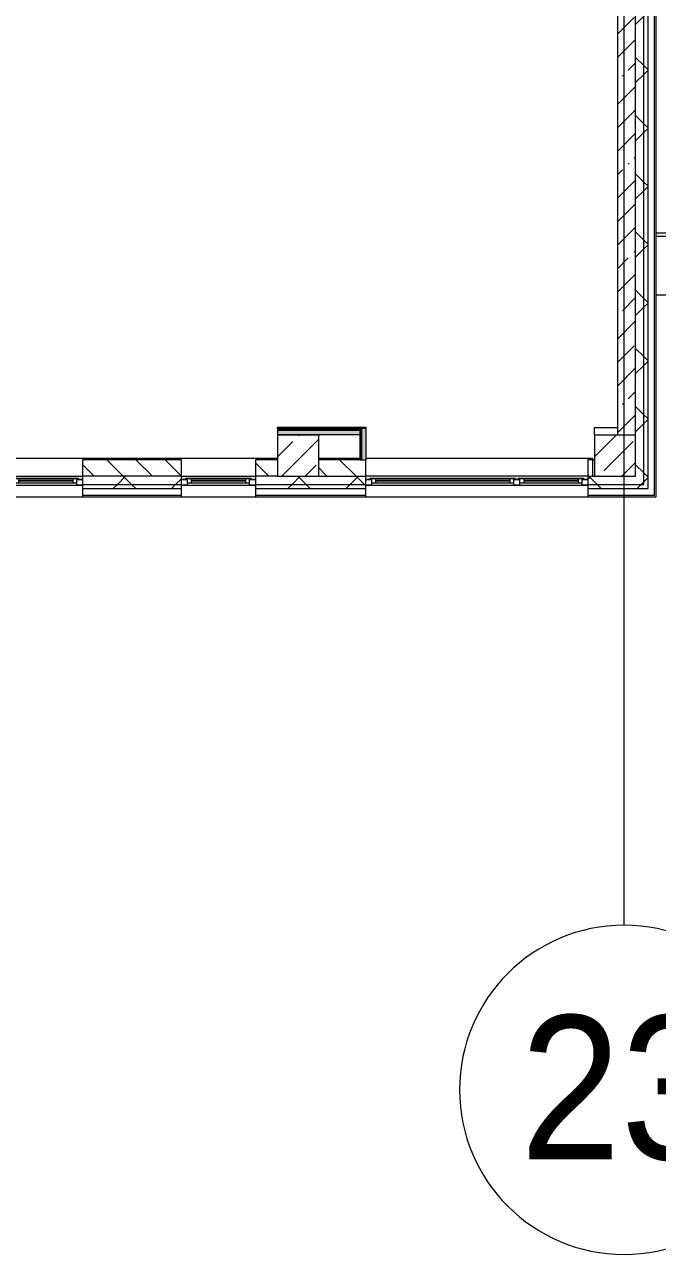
# Model space of a CAD drawing. Header units: millimetres. Extents: x -3245 to 186632, y -8553 to 29000.
# Drawn here: x 136898 to 144587, y -5906 to 9037 of the extents above; entities that cross this region are included whole.
import ezdxf

# ---------------------------------------------------------------- set-up
doc = ezdxf.new("R2010")
doc.units = ezdxf.units.MM
for name, color, linetype, lineweight, true_color in [('A-FLOR-2', 7, 'Continuous', 5, 0xaaaaaa), ('I-WALL-27', 7, 'Continuous', 5, 0xe7e7e7), ('I-WALL-28', 7, 'Continuous', 9, 0xe7e7e7)]:
    doc.layers.add(name, color=color, linetype=linetype, lineweight=lineweight, true_color=true_color)
for name, color, linetype, lineweight in [('A-GENM', 7, 'Continuous', 5), ('A-GLAZ-2', 7, 'Continuous', 5), ('A-WALL', 7, 'Continuous', 9), ('A-WALL-7', 7, 'Continuous', 5), ('I-WALL-29', 7, 'Continuous', 5), ('S-COLS-2', 7, 'Continuous', 5), ('Оси', 7, 'Continuous', 9), ('Оси-1', 7, 'Continuous', 20)]:
    doc.layers.add(name, color=color, linetype=linetype, lineweight=lineweight)
doc.styles.add('Arial_1', font='arial.ttf', dxfattribs={"width": 0.9, "height": 1750})
pattern_1 = [(45, (59622.45, 0), (-353.5534, 353.5534), []), (135, (59622.45, 0), (-353.5534, -353.5534), [])]
pattern_2 = [(135, (59622.45, 0), (-176.7767, -176.7767), [])]
pattern_3 = [(45, (59622.45, 0), (-530.33, 530.33), []), (135, (59622.45, 0), (-530.33, -530.33), [])]

# ---------------------------------------------------------------- blocks, each defined once
blk = doc.blocks.new('BSC_Колонна _Прямоугольная - 500х500-V110-2_4_1_птичка')
at = {"layer": 'S-COLS-2'}
h = blk.add_hatch(dxfattribs=at)
h.set_pattern_fill('FP_119', color=256, style=0, pattern_type=2)
h.set_pattern_definition([(45, (-80600, -3800), (-285.1231, 285.1231), []), (45, (-80314.88, -3800), (-285.1231, 285.1231), [504.031, -100.806, 16.764, -84.042])])
h.paths.add_polyline_path([(-121, -250), (250, -250), (250, 250), (-250, 250), (-250, -250)])
for p, q in [((250, 250), (-250, 250)), ((-250, 250), (-250, -250)), ((250, -250), (250, 250)), ((-250, -250), (250, -250))]:
    blk.add_line(p, q, dxfattribs=at)
blk = doc.blocks.new('120_Окно_СКБ_2Ст - 120_Окно_СКБ_2Ст 2700х2500 _мал створка слева_-22808065-2_4_1_птичка')
at = {"layer": 'A-GLAZ-2'}
for p, q in [((-1350, -75), (-1350, -5)), ((-1350, -5), (-1280, -5)), ((1350, -5), (-1350, -5)), ((-1280, -75), (-1350, -75)), ((-1350, -75), (-1300, -75)), ((-1280, -75), (-1300, -75)), ((-1300, -75), (-1300, -85)), ((-1300, -85), (-500, -85)), ((-500, -85), (-1300, -85)), ((-1280, -5), (-1280, -75)), ((-520, -35), (-1280, -35)), ((-1280, -35), (-1280, -75)), ((-1230, -85), (-1230, -35)), ((-1230, -55), (-570, -55)), ((-570, -65), (-1230, -65)), ((-570, -85), (-570, -35)), ((-520, -75), (-520, -5)), ((-520, -5), (-450, -5)), ((-520, -75), (-520, -35)), ((-450, -75), (-520, -75)), ((-500, -75), (-520, -75)), ((-500, -75), (-470, -75)), ((-500, -85), (-500, -75)), ((-450, -75), (-470, -75)), ((-470, -75), (-470, -85)), ((-470, -85), (1300, -85)), ((1300, -85), (-470, -85)), ((-450, -5), (-450, -75)), ((1280, -35), (-450, -35)), ((-450, -35), (-450, -75)), ((-400, -85), (-400, -35)), ((-400, -55), (1230, -55)), ((1230, -65), (-400, -65)), ((1230, -85), (1230, -35)), ((1280, -75), (1280, -5)), ((1280, -5), (1350, -5)), ((1280, -75), (1280, -35)), ((1350, -75), (1280, -75)), ((1300, -75), (1280, -75)), ((1300, -75), (1350, -75)), ((1300, -85), (1300, -75)), ((1350, -5), (1350, -75))]:
    blk.add_line(p, q, dxfattribs=at)
blk = doc.blocks.new('120_Окно_СКБ_1Ст - 120_Окно_СКБ_1Ст 900х2500_h_-19906150-2_4_1_птичка')
at = {"layer": 'A-GLAZ-2'}
for p, q in [((-450, -75), (-450, -5)), ((-450, -5), (-380, -5)), ((450, -5), (-450, -5)), ((-380, -75), (-450, -75)), ((-450, -75), (-400, -75)), ((-380, -75), (-400, -75)), ((-400, -75), (-400, -85)), ((-400, -85), (400, -85)), ((400, -85), (-400, -85)), ((-380, -5), (-380, -75)), ((380, -35), (-380, -35)), ((-380, -35), (-380, -75)), ((-330, -85), (-330, -35)), ((-330, -55), (330, -55)), ((330, -65), (-330, -65)), ((330, -85), (330, -35)), ((380, -75), (380, -5)), ((380, -5), (450, -5)), ((380, -75), (380, -35)), ((450, -75), (380, -75)), ((400, -75), (380, -75)), ((400, -75), (450, -75)), ((400, -85), (400, -75)), ((450, -5), (450, -75))]:
    blk.add_line(p, q, dxfattribs=at)
blk = doc.blocks.new('парапет9 - парапет-22867712-2_4_1_птичка')
at = {"layer": 'A-GENM'}
for p, q in [((89202, 8002), (84950, 8002)), ((89202, 7964), (84950, 7964)), ((84950, 7255), (89202, 7255))]:
    blk.add_line(p, q, dxfattribs=at)
blk = doc.blocks.new('BSC_Колонна _Прямоугольная - 500х500-V218-2_4_1_птичка')
at = {"layer": 'S-COLS-2'}
h = blk.add_hatch(dxfattribs=at)
h.set_pattern_fill('FP_216', color=256, style=0, pattern_type=2)
h.set_pattern_definition([(45, (-84450, -3800), (-285.1231, 285.1231), []), (45, (-84164.88, -3800), (-285.1231, 285.1231), [504.031, -100.806, 16.764, -84.042])])
h.paths.add_polyline_path([(-250, -250), (250, -250), (250, 250), (-250, 250), (-250, -99)])
for p, q in [((250, 250), (-250, 250)), ((-250, 250), (-250, -250)), ((250, -250), (250, 250)), ((-250, -250), (250, -250))]:
    blk.add_line(p, q, dxfattribs=at)
blk = doc.blocks.new('Ось сетки - D8-29747960-2_4_1_птичка')
at = {"layer": 'Оси-1'}
for start, end in [(360, 180), (180, 360)]:
    blk.add_arc((0, 0), 4, start, end, dxfattribs=at)

msp = doc.modelspace()

# ---------------------------------------------------------------- hatches: boundary and pattern name
at = {"layer": 'A-WALL-7'}
h = msp.add_hatch(dxfattribs=at)
h.set_pattern_fill('FP_123', color=256, style=0, pattern_type=2)
h.set_pattern_definition(pattern_1)
h.paths.add_polyline_path([(144322.4, 3450), (144422.4, 3450), (144422.4, 10250), (144322.4, 10250), (144322.4, 3550)])
h = msp.add_hatch(dxfattribs=at)
h.set_pattern_fill('FP_123', color=256, style=0, pattern_type=2)
h.set_pattern_definition(pattern_1)
h.paths.add_polyline_path([(144472.4, 3400), (144472.4, 10250), (144422.4, 10250), (144422.4, 3400)])
h = msp.add_hatch(dxfattribs=at)
h.set_pattern_fill('FP_133', color=256, style=0, pattern_type=2)
h.set_pattern_definition(pattern_2)
h.paths.add_polyline_path([(139702.4, 3550), (139972.4, 3550), (139972.4, 3750), (139702.4, 3750), (139702.4, 3701.2)])
h.paths.add_polyline_path([(138802.4, 3550), (138802.4, 3750), (137602.4, 3750), (137602.4, 3550), (138246, 3550)])
h.paths.add_polyline_path([(136702.4, 3550), (136702.4, 3750), (135602.4, 3750), (135602.4, 3550), (136390.9, 3550)])
h = msp.add_hatch(dxfattribs=at)
h.set_pattern_fill('FP_133', color=256, style=0, pattern_type=2)
h.set_pattern_definition(pattern_2)
h.paths.add_polyline_path([(141028.5, 3550), (141042.4, 3550), (141042.4, 3750), (140472.4, 3750), (140472.4, 3550)])
h.paths.add_polyline_path([(143802.4, 3550), (143802.4, 3750), (143742.4, 3750), (143742.4, 3550)])
h = msp.add_hatch(dxfattribs=at)
h.set_pattern_fill('FP_123', color=256, style=0, pattern_type=2)
h.set_pattern_definition(pattern_1)
h.paths.add_polyline_path([(141028.5, 3450), (141042.4, 3450), (141042.4, 3550), (139702.4, 3550), (139702.4, 3450), (140101, 3450)])
h.paths.add_polyline_path([(143742.4, 3450), (144322.4, 3450), (144322.4, 3550), (143742.4, 3550)])
h.paths.add_polyline_path([(135602.4, 3450), (136702.4, 3450), (136702.4, 3550), (135322.4, 3550), (135322.4, 3450), (135463.4, 3450)])
h.paths.add_polyline_path([(137602.4, 3450), (138802.4, 3450), (138802.4, 3550), (137602.4, 3550)])
h = msp.add_hatch(dxfattribs=at)
h.set_pattern_fill('FP_123', color=256, style=0, pattern_type=2)
h.set_pattern_definition(pattern_1)
h.paths.add_polyline_path([(144422.4, 3400), (144422.4, 3450), (143742.4, 3450), (143742.4, 3400), (144322.4, 3400)])
h.paths.add_polyline_path([(136390.9, 3400), (136702.4, 3400), (136702.4, 3450), (135322.4, 3450), (135322.4, 3400), (135463.4, 3400)])
h.paths.add_polyline_path([(137602.4, 3400), (138802.4, 3400), (138802.4, 3450), (137602.4, 3450)])
h.paths.add_polyline_path([(141028.5, 3400), (141042.4, 3400), (141042.4, 3450), (139702.4, 3450), (139702.4, 3400), (140101, 3400)])
at = {"layer": 'I-WALL-27'}
msp.add_hatch(color=256, dxfattribs=at).paths.add_polyline_path([(140972.4, 4055), (140972.4, 4105), (139972.4, 4105), (139972.4, 4055), (140101, 4055)])
at = {"layer": 'I-WALL-28'}
msp.add_hatch(color=256, dxfattribs=at).paths.add_polyline_path([(141028.5, 3750), (141047.4, 3750), (141047.4, 4130), (140997.4, 4130), (140997.4, 3750)])
at = {"layer": 'I-WALL-29'}
h = msp.add_hatch(dxfattribs=at)
h.set_pattern_fill('FP_131', color=256, style=0, pattern_type=2)
h.set_pattern_definition([(45, (59622.45, 0), (-285.1231, 285.1231), []), (45, (59907.57, 0), (-285.1231, 285.1231), [504.031, -100.806, 16.764, -84.042])])
h.paths.add_polyline_path([(144322.4, 4050), (144322.4, 10900), (144102.4, 10900), (144102.4, 4050)])
h.paths.add_polyline_path([(144102.4, 11550), (144322.4, 11550), (144322.4, 15150), (144102.4, 15150), (144102.4, 12200)])
h = msp.add_hatch(dxfattribs=at)
h.set_pattern_fill('FP_227', color=256, style=0, pattern_type=2)
h.set_pattern_definition(pattern_3)
h.paths.add_polyline_path([(140984.9, 4117.5), (140997.4, 4117.5), (140997.4, 4130), (139972.4, 4130), (139972.4, 4117.5), (140101, 4117.5)])
h = msp.add_hatch(dxfattribs=at)
h.set_pattern_fill('FP_227', color=256, style=0, pattern_type=2)
h.set_pattern_definition(pattern_3)
h.paths.add_polyline_path([(140972.4, 4105), (140984.9, 4105), (140984.9, 4117.5), (139972.4, 4117.5), (139972.4, 4105), (140101, 4105)])
h = msp.add_hatch(dxfattribs=at)
h.set_pattern_fill('FP_227', color=256, style=0, pattern_type=2)
h.set_pattern_definition(pattern_3)
h.paths.add_polyline_path([(140972.4, 3750), (140984.9, 3750), (140984.9, 4105), (140972.4, 4105), (140972.4, 4055)])
h = msp.add_hatch(dxfattribs=at)
h.set_pattern_fill('FP_227', color=256, style=0, pattern_type=2)
h.set_pattern_definition(pattern_3)
h.paths.add_polyline_path([(140984.9, 3750), (140997.4, 3750), (140997.4, 4117.5), (140984.9, 4117.5), (140984.9, 4055)])

# ---------------------------------------------------------------- linework, layer by layer
at = {"layer": 'A-FLOR-2'}
for p, q in [((139972.4, 4130), (139972.4, 4145)), ((139972.4, 4145), (141042.4, 4145)), ((141042.4, 4145), (141042.4, 4130)), ((143822.4, 4050), (143822.4, 4140)), ((143822.4, 4140), (144102.4, 4140)), ((143802.4, 3750), (143822.4, 3750))]:
    msp.add_line(p, q, dxfattribs=at)
at = {"layer": 'A-WALL'}
for p, q in [((144422.4, 3450), (144422.4, 10250)), ((144472.4, 3400), (144472.4, 10250)), ((144552.4, 3320), (144552.4, 10250)), ((140984.9, 4117.5), (139972.4, 4117.5)), ((140972.4, 4105), (139972.4, 4105)), ((140972.4, 4105), (140972.4, 4055)), ((140984.9, 3750), (140984.9, 4117.5)), ((140997.4, 3750), (140997.4, 4130)), ((138802.4, 3550), (137602.4, 3550)), ((137602.4, 3450), (138802.4, 3450)), ((139972.4, 3550), (139702.4, 3550)), ((139702.4, 3450), (141042.4, 3450)), ((140472.4, 3550), (141042.4, 3550)), ((143742.4, 3550), (143802.4, 3550)), ((143742.4, 3450), (144422.4, 3450)), ((137602.4, 3400), (138802.4, 3400)), ((137602.4, 3320), (138802.4, 3320)), ((139702.4, 3400), (141042.4, 3400)), ((139702.4, 3320), (141042.4, 3320)), ((143742.4, 3400), (144472.4, 3400)), ((143742.4, 3320), (144552.4, 3320))]:
    msp.add_line(p, q, dxfattribs=at)
at = {"layer": 'A-WALL-7'}
for p, q in [((144572.4, 3300), (144572.4, 10400)), ((144322.4, 4050), (144322.4, 4050)), ((137602.4, 3750), (137602.4, 3300)), ((138802.4, 3750), (137602.4, 3750)), ((138802.4, 3300), (138802.4, 3750)), ((139702.4, 3750), (139702.4, 3300)), ((139972.4, 3750), (139702.4, 3750)), ((140972.4, 3750), (140472.4, 3750)), ((141042.4, 3300), (141042.4, 3750)), ((143742.4, 3750), (143742.4, 3300)), ((143802.4, 3750), (143742.4, 3750)), ((143802.4, 3550), (143802.4, 3750)), ((136702.4, 3550), (137602.4, 3550)), ((138802.4, 3550), (139702.4, 3550)), ((143802.4, 3550), (143822.4, 3550)), ((135480.4, 3300), (144572.4, 3300))]:
    msp.add_line(p, q, dxfattribs=at)
at = {"layer": 'I-WALL-29'}
for p, q in [((144102.4, 10900), (144102.4, 4050)), ((144322.4, 4050), (144322.4, 10900)), ((141047.4, 4130), (139972.4, 4130)), ((139972.4, 4130), (139972.4, 4055)), ((139972.4, 4055), (140972.4, 4055)), ((140972.4, 4055), (140972.4, 3750)), ((141047.4, 3750), (141047.4, 4130)), ((135876, 3770), (139972.4, 3770)), ((140472.4, 3770), (140972.4, 3770)), ((140972.4, 3750), (141047.4, 3750)), ((141047.4, 3770), (143802.4, 3770)), ((143802.4, 3750), (143802.4, 3770)), ((143742.4, 3550), (141042.4, 3550))]:
    msp.add_line(p, q, dxfattribs=at)
at = {"layer": 'Оси'}
msp.add_line((144182.4, -1906.3), (144182.4, 9979), dxfattribs=at)

# ---------------------------------------------------------------- block references
at = {"layer": 'A-GENM'}
msp.add_blockref('парапет9 - парапет-22867712-2_4_1_птичка', (59622.4, -1500), dxfattribs=at)
at = {"layer": 'A-GLAZ-2', "rotation": 180}
for name, p in [('120_Окно_СКБ_1Ст - 120_Окно_СКБ_1Ст 900х2500_h_-19906150-2_4_1_птичка', (137152.4, 3435)), ('120_Окно_СКБ_1Ст - 120_Окно_СКБ_1Ст 900х2500_h_-19906150-2_4_1_птичка', (139252.4, 3435)), ('120_Окно_СКБ_2Ст - 120_Окно_СКБ_2Ст 2700х2500 _мал створка слева_-22808065-2_4_1_птичка', (142392.4, 3435))]:
    msp.add_blockref(name, p, dxfattribs=at)
at = {"layer": 'S-COLS-2'}
for name, p in [('BSC_Колонна _Прямоугольная - 500х500-V110-2_4_1_птичка', (140222.4, 3800)), ('BSC_Колонна _Прямоугольная - 500х500-V218-2_4_1_птичка', (144072.4, 3800))]:
    msp.add_blockref(name, p, dxfattribs=at)
at = {"layer": 'Оси-1', "xscale": 499.9999999999995, "yscale": 499.9999999999995, "zscale": 499.9999999999995}
msp.add_blockref('Ось сетки - D8-29747960-2_4_1_птичка', (144182.4, -3906.3), dxfattribs=at)

# ---------------------------------------------------------------- texts
at = {"layer": 'Оси', "insert": (142919.4, -3003), "char_height": 1750, "width": 3030.379, "attachment_point": 1, "style": 'Arial_1'}
msp.add_mtext('23', dxfattribs=at)

doc.saveas('drawing.dxf')
